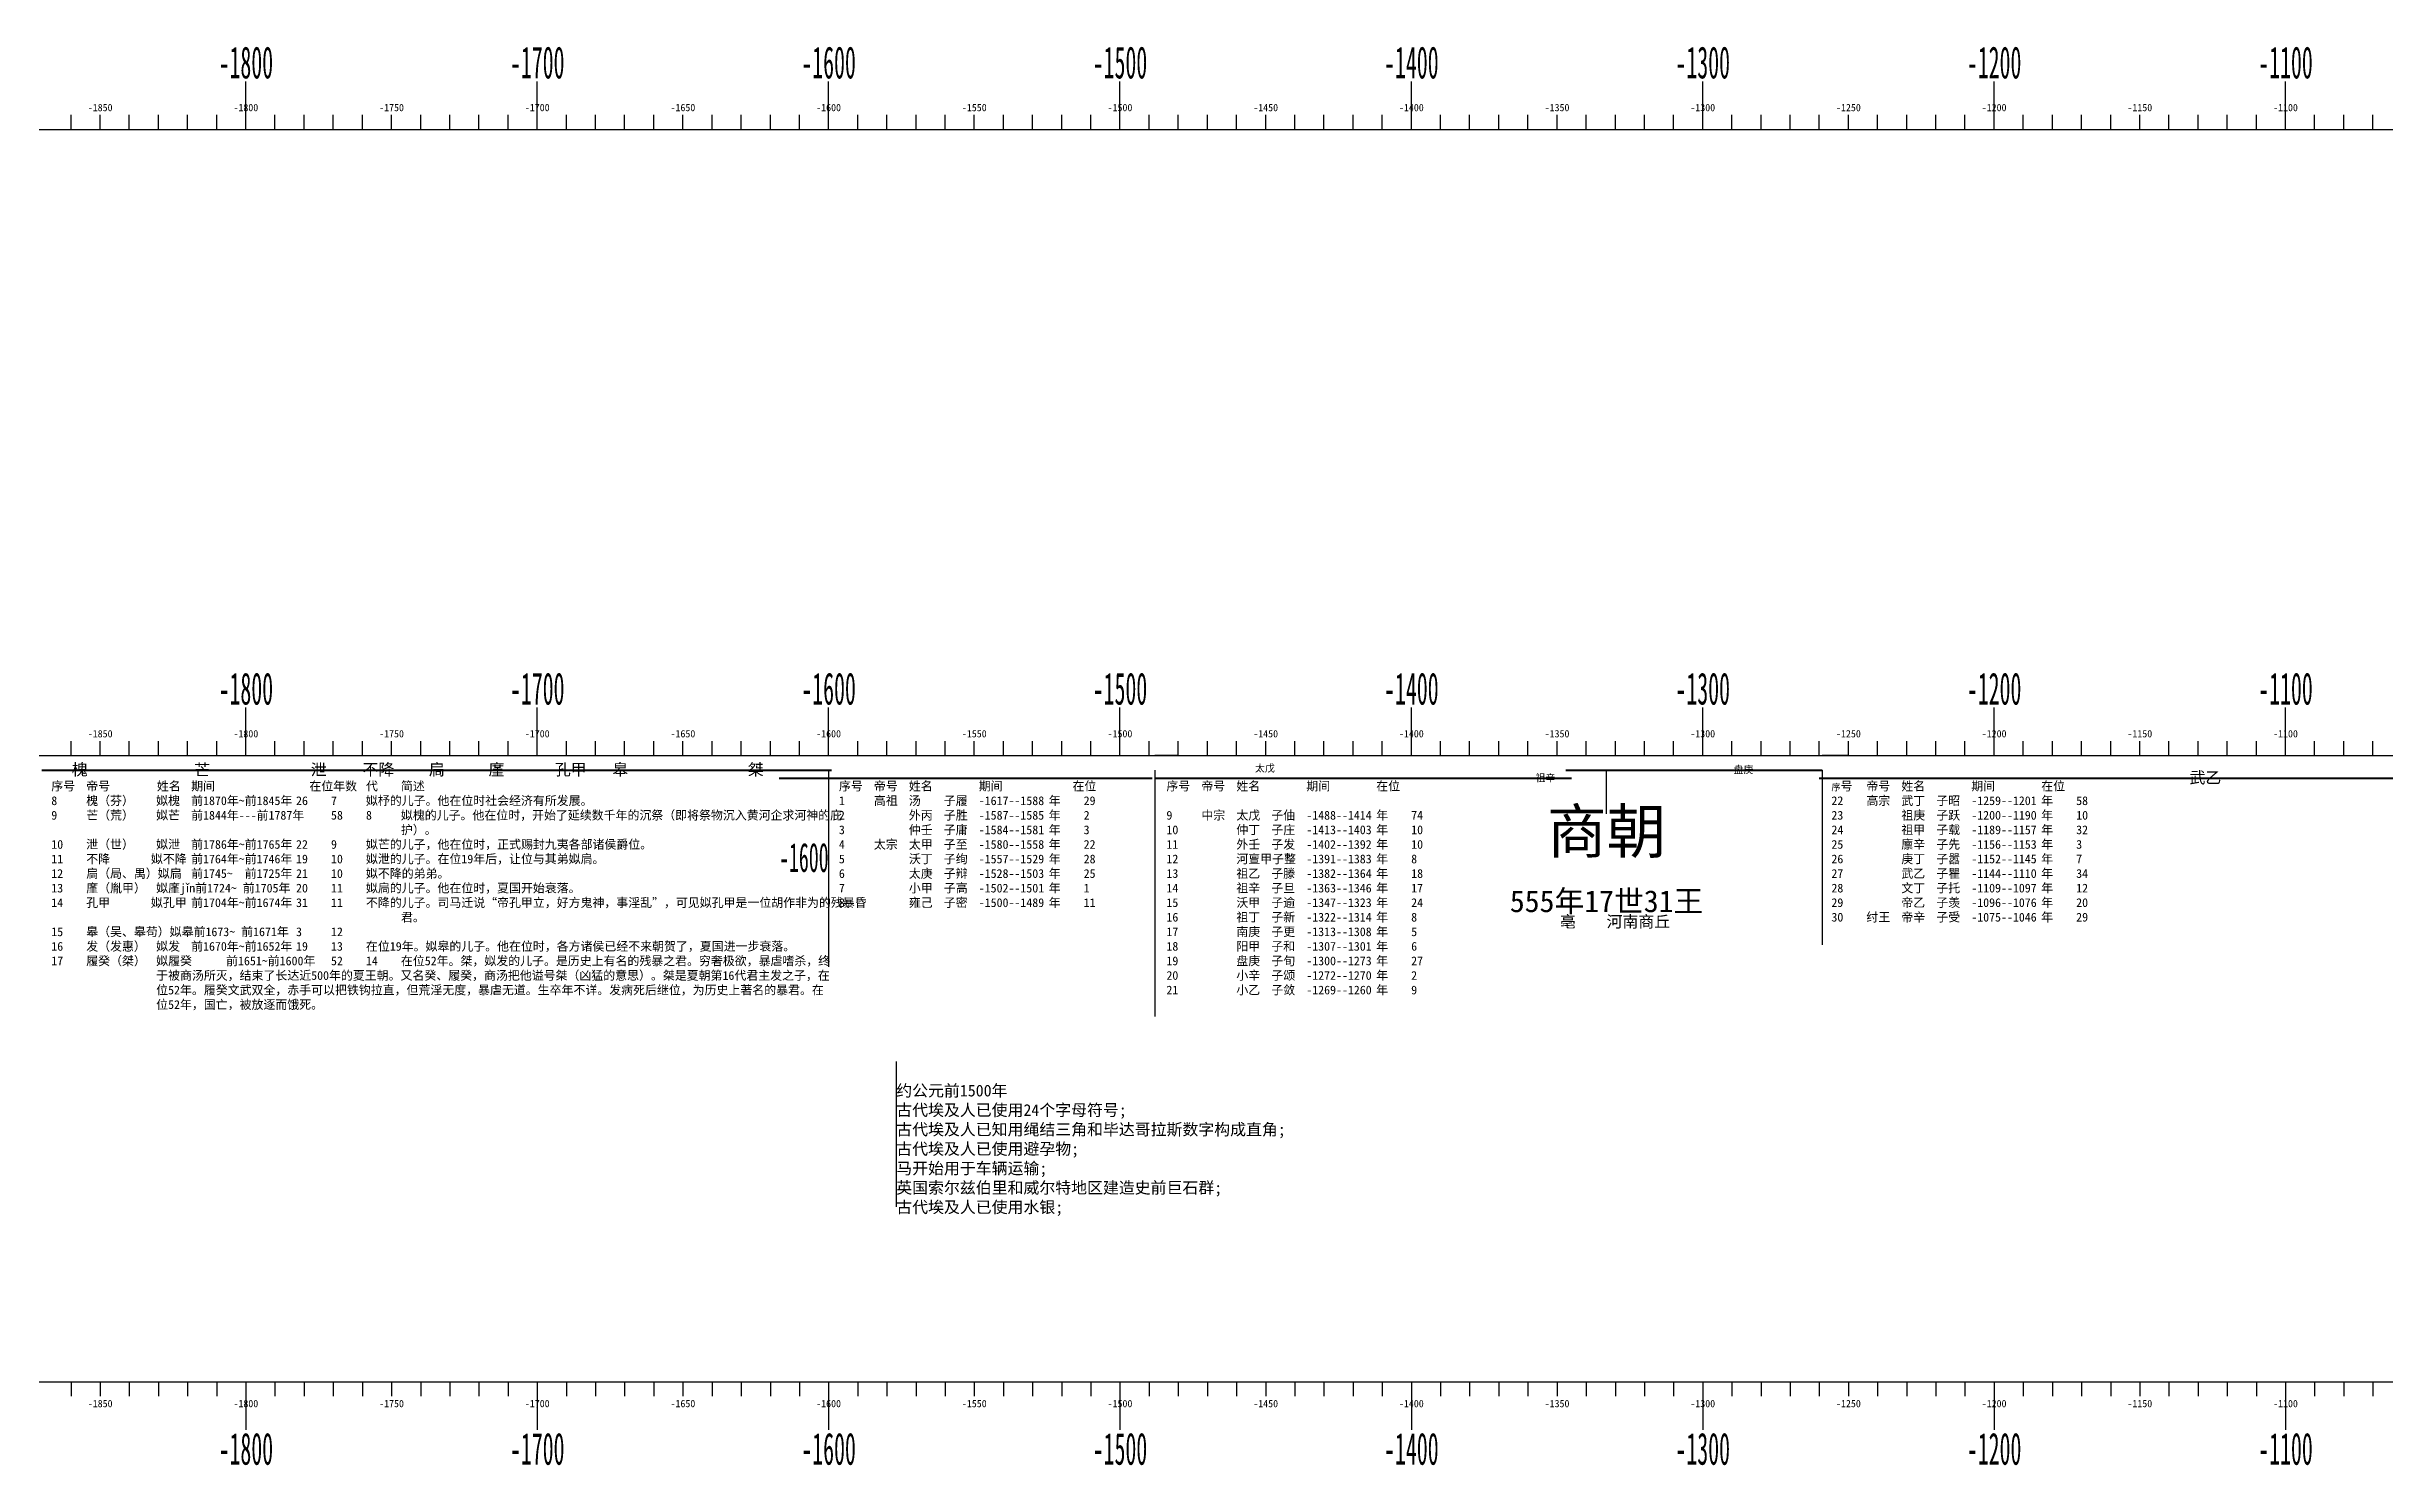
# Model space of a CAD drawing. Header units: millimetres. Extents: x 832 to 7246, y 34 to 740.
# Drawn here: x 3170 to 3973, y 253 to 740 of the extents above; entities that cross this region are included whole.
import ezdxf
from ezdxf.enums import TextEntityAlignment as Align

# ---------------------------------------------------------------- set-up
doc = ezdxf.new("R2010")
doc.units = ezdxf.units.MM
doc.header["$LTSCALE"] = 0.3
for name, color, linetype in [('event', 7, 'Continuous'), ('基准', 7, 'Continuous'), ('朝代', 7, 'Continuous')]:
    doc.layers.add(name, color=color, linetype=linetype)
doc.layers.add('粗线', color=5, linetype='Continuous', lineweight=50)
doc.styles.add('a2.5', font='', dxfattribs={"height": 2.5})
doc.styles.get("Standard").update_dxf_attribs({"font": ''})
doc.styles.get('a2.5').set_extended_font_data('SimSun')
doc.styles.get('Standard').set_extended_font_data('SimSun')

# ---------------------------------------------------------------- blocks, each defined once
blk = doc.blocks.new('h1')
blk.add_line((0, 0), (0, 5))
blk.add_attdef('22', text='', height=2.5).set_placement((0, 7.5), align=Align.MIDDLE_CENTER)
blk = doc.blocks.new('h8')
at = {"layer": '朝代', "color": 7}
blk.add_line((0, 0), (0, 16.5), dxfattribs=at)
at = {"layer": '朝代', "color": 1, "width": 0.5}
blk.add_attdef('00', text='', height=11, dxfattribs=at).set_placement((0, 23), align=Align.MIDDLE_CENTER)
blk = doc.blocks.new('dynasty')
at = {"layer": '基准'}
blk.add_line((0, -5), (0, 0), dxfattribs=at)
at = {"layer": '朝代', "color": 1}
for tag, height, p in [('chao', 5, (0, -7)), ('始终', 2.5, (0, -11)), ('时间', 2.5, (0, -15))]:
    blk.add_attdef(tag, text='', height=height, dxfattribs=at).set_placement(p, align=Align.MIDDLE_CENTER)
blk = doc.blocks.new('time')
at = {"layer": '朝代'}
blk.add_line((0, 0), (0, -5), dxfattribs=at)
blk.add_attdef('22', text='', height=2.5, dxfattribs=at).set_placement((0, -7.5), align=Align.MIDDLE_CENTER)

msp = doc.modelspace()

# ---------------------------------------------------------------- linework, layer by layer
for p, q in [((3558.809, 496.294), (3550.809, 496.294)), ((3550.809, 491.294), (3550.809, 406.684)), ((3788.809, 496.294), (3779.809, 496.294)), ((3779.809, 491.294), (3779.809, 431.294)), ((3438.809, 451.294), (3438.809, 441.294))]:
    msp.add_line(p, q)
at = {"layer": 'event'}
msp.add_line((3438.811, 491.294), (3438.811, 423.706), dxfattribs=at)
at = {"layer": '基准'}
for p, q in [((3178.809, 711.294), (3178.809, 716.294)), ((3198.809, 711.294), (3198.809, 716.294)), ((3208.809, 711.294), (3208.809, 716.294)), ((3218.809, 711.294), (3218.809, 716.294)), ((3228.809, 711.294), (3228.809, 716.294)), ((3248.809, 711.294), (3248.809, 716.294)), ((3258.809, 711.294), (3258.809, 716.294)), ((3268.809, 711.294), (3268.809, 716.294)), ((3278.809, 711.294), (3278.809, 716.294)), ((3298.809, 711.294), (3298.809, 716.294)), ((3308.809, 711.294), (3308.809, 716.294)), ((3318.809, 711.294), (3318.809, 716.294)), ((3328.809, 711.294), (3328.809, 716.294)), ((3348.809, 711.294), (3348.809, 716.294)), ((3358.809, 711.294), (3358.809, 716.294)), ((3368.809, 711.294), (3368.809, 716.294)), ((3378.809, 711.294), (3378.809, 716.294)), ((3398.809, 711.294), (3398.809, 716.294)), ((3408.809, 711.294), (3408.809, 716.294)), ((3418.809, 711.294), (3418.809, 716.294)), ((3428.809, 711.294), (3428.809, 716.294)), ((3448.809, 711.294), (3448.809, 716.294)), ((3458.809, 711.294), (3458.809, 716.294)), ((3468.809, 711.294), (3468.809, 716.294)), ((3478.809, 711.294), (3478.809, 716.294)), ((3498.809, 711.294), (3498.809, 716.294)), ((3508.809, 711.294), (3508.809, 716.294)), ((3518.809, 711.294), (3518.809, 716.294)), ((3528.809, 711.294), (3528.809, 716.294)), ((3548.809, 711.294), (3548.809, 716.294)), ((3558.809, 711.294), (3558.809, 716.294)), ((3568.809, 711.294), (3568.809, 716.294)), ((3578.809, 711.294), (3578.809, 716.294)), ((3598.809, 711.294), (3598.809, 716.294)), ((3608.809, 711.294), (3608.809, 716.294)), ((3618.809, 711.294), (3618.809, 716.294)), ((3628.809, 711.294), (3628.809, 716.294)), ((3648.809, 711.294), (3648.809, 716.294)), ((3658.809, 711.294), (3658.809, 716.294)), ((3668.809, 711.294), (3668.809, 716.294)), ((3678.809, 711.294), (3678.809, 716.294)), ((3698.809, 711.294), (3698.809, 716.294)), ((3708.809, 711.294), (3708.809, 716.294)), ((3718.809, 711.294), (3718.809, 716.294)), ((3728.809, 711.294), (3728.809, 716.294)), ((3748.809, 711.294), (3748.809, 716.294)), ((3758.809, 711.294), (3758.809, 716.294)), ((3768.809, 711.294), (3768.809, 716.294)), ((3778.809, 711.294), (3778.809, 716.294)), ((3798.809, 711.294), (3798.809, 716.294)), ((3808.809, 711.294), (3808.809, 716.294)), ((3818.809, 711.294), (3818.809, 716.294)), ((3828.809, 711.294), (3828.809, 716.294)), ((3848.809, 711.294), (3848.809, 716.294)), ((3858.809, 711.294), (3858.809, 716.294)), ((3868.809, 711.294), (3868.809, 716.294)), ((3878.809, 711.294), (3878.809, 716.294)), ((3898.809, 711.294), (3898.809, 716.294)), ((3908.809, 711.294), (3908.809, 716.294)), ((3918.809, 711.294), (3918.809, 716.294)), ((3928.809, 711.294), (3928.809, 716.294)), ((3948.809, 711.294), (3948.809, 716.294)), ((3958.809, 711.294), (3958.809, 716.294)), ((3968.809, 711.294), (3968.809, 716.294)), ((838.809, 711.294), (7238.809, 711.294)), ((3178.809, 496.294), (3178.809, 501.294)), ((3198.809, 496.294), (3198.809, 501.294)), ((3208.809, 496.294), (3208.809, 501.294)), ((3218.809, 496.294), (3218.809, 501.294)), ((3228.809, 496.294), (3228.809, 501.294)), ((3248.809, 496.294), (3248.809, 501.294)), ((3258.809, 496.294), (3258.809, 501.294)), ((3268.809, 496.294), (3268.809, 501.294)), ((3278.809, 496.294), (3278.809, 501.294)), ((3298.809, 496.294), (3298.809, 501.294)), ((3308.809, 496.294), (3308.809, 501.294)), ((3318.809, 496.294), (3318.809, 501.294)), ((3328.809, 496.294), (3328.809, 501.294)), ((3348.809, 496.294), (3348.809, 501.294)), ((3358.809, 496.294), (3358.809, 501.294)), ((3368.809, 496.294), (3368.809, 501.294)), ((3378.809, 496.294), (3378.809, 501.294)), ((3398.809, 496.294), (3398.809, 501.294)), ((3408.809, 496.294), (3408.809, 501.294)), ((3418.809, 496.294), (3418.809, 501.294)), ((3428.809, 496.294), (3428.809, 501.294)), ((3448.809, 496.294), (3448.809, 501.294)), ((3458.809, 496.294), (3458.809, 501.294)), ((3468.809, 496.294), (3468.809, 501.294)), ((3478.809, 496.294), (3478.809, 501.294)), ((3498.809, 496.294), (3498.809, 501.294)), ((3508.809, 496.294), (3508.809, 501.294)), ((3518.809, 496.294), (3518.809, 501.294)), ((3528.809, 496.294), (3528.809, 501.294)), ((3548.809, 496.294), (3548.809, 501.294)), ((3558.809, 496.294), (3558.809, 501.294)), ((3568.809, 496.294), (3568.809, 501.294)), ((3578.809, 496.294), (3578.809, 501.294)), ((3598.809, 496.294), (3598.809, 501.294)), ((3608.809, 496.294), (3608.809, 501.294)), ((3618.809, 496.294), (3618.809, 501.294)), ((3628.809, 496.294), (3628.809, 501.294)), ((3648.809, 496.294), (3648.809, 501.294)), ((3658.809, 496.294), (3658.809, 501.294)), ((3668.809, 496.294), (3668.809, 501.294)), ((3678.809, 496.294), (3678.809, 501.294)), ((3698.809, 496.294), (3698.809, 501.294)), ((3708.809, 496.294), (3708.809, 501.294)), ((3718.809, 496.294), (3718.809, 501.294)), ((3728.809, 496.294), (3728.809, 501.294)), ((3748.809, 496.294), (3748.809, 501.294)), ((3758.809, 496.294), (3758.809, 501.294)), ((3768.809, 496.294), (3768.809, 501.294)), ((3778.809, 496.294), (3778.809, 501.294)), ((3798.809, 496.294), (3798.809, 501.294)), ((3808.809, 496.294), (3808.809, 501.294)), ((3818.809, 496.294), (3818.809, 501.294)), ((3828.809, 496.294), (3828.809, 501.294)), ((3848.809, 496.294), (3848.809, 501.294)), ((3858.809, 496.294), (3858.809, 501.294)), ((3868.809, 496.294), (3868.809, 501.294)), ((3878.809, 496.294), (3878.809, 501.294)), ((3898.809, 496.294), (3898.809, 501.294)), ((3908.809, 496.294), (3908.809, 501.294)), ((3918.809, 496.294), (3918.809, 501.294)), ((3928.809, 496.294), (3928.809, 501.294)), ((3948.809, 496.294), (3948.809, 501.294)), ((3958.809, 496.294), (3958.809, 501.294)), ((3968.809, 496.294), (3968.809, 501.294)), ((838.809, 496.294), (7238.809, 496.294)), ((838.809, 281.294), (7238.809, 281.294)), ((838.809, 281.294), (7238.809, 281.294)), ((838.809, 281.294), (7238.809, 281.294)), ((838.809, 281.294), (7238.809, 281.294)), ((838.809, 281.294), (7238.809, 281.294)), ((3178.809, 281.294), (3178.809, 276.294)), ((3198.809, 281.294), (3198.809, 276.294)), ((3208.809, 281.294), (3208.809, 276.294)), ((3218.809, 281.294), (3218.809, 276.294)), ((3228.809, 281.294), (3228.809, 276.294)), ((3248.809, 281.294), (3248.809, 276.294)), ((3258.809, 281.294), (3258.809, 276.294)), ((3268.809, 281.294), (3268.809, 276.294)), ((3278.809, 281.294), (3278.809, 276.294)), ((3298.809, 281.294), (3298.809, 276.294)), ((3308.809, 281.294), (3308.809, 276.294)), ((3318.809, 281.294), (3318.809, 276.294)), ((3328.809, 281.294), (3328.809, 276.294)), ((3348.809, 281.294), (3348.809, 276.294)), ((3358.809, 281.294), (3358.809, 276.294)), ((3368.809, 281.294), (3368.809, 276.294)), ((3378.809, 281.294), (3378.809, 276.294)), ((3398.809, 281.294), (3398.809, 276.294)), ((3408.809, 281.294), (3408.809, 276.294)), ((3418.809, 281.294), (3418.809, 276.294)), ((3428.809, 281.294), (3428.809, 276.294)), ((3448.809, 281.294), (3448.809, 276.294)), ((3458.809, 281.294), (3458.809, 276.294)), ((3468.809, 281.294), (3468.809, 276.294)), ((3478.809, 281.294), (3478.809, 276.294)), ((3498.809, 281.294), (3498.809, 276.294)), ((3508.809, 281.294), (3508.809, 276.294)), ((3518.809, 281.294), (3518.809, 276.294)), ((3528.809, 281.294), (3528.809, 276.294)), ((3548.809, 281.294), (3548.809, 276.294)), ((3558.809, 281.294), (3558.809, 276.294)), ((3568.809, 281.294), (3568.809, 276.294)), ((3578.809, 281.294), (3578.809, 276.294)), ((3598.809, 281.294), (3598.809, 276.294)), ((3608.809, 281.294), (3608.809, 276.294)), ((3618.809, 281.294), (3618.809, 276.294)), ((3628.809, 281.294), (3628.809, 276.294)), ((3648.809, 281.294), (3648.809, 276.294)), ((3658.809, 281.294), (3658.809, 276.294)), ((3668.809, 281.294), (3668.809, 276.294)), ((3678.809, 281.294), (3678.809, 276.294)), ((3698.809, 281.294), (3698.809, 276.294)), ((3708.809, 281.294), (3708.809, 276.294)), ((3718.809, 281.294), (3718.809, 276.294)), ((3728.809, 281.294), (3728.809, 276.294)), ((3748.809, 281.294), (3748.809, 276.294)), ((3758.809, 281.294), (3758.809, 276.294)), ((3768.809, 281.294), (3768.809, 276.294)), ((3778.809, 281.294), (3778.809, 276.294)), ((3798.809, 281.294), (3798.809, 276.294)), ((3808.809, 281.294), (3808.809, 276.294)), ((3818.809, 281.294), (3818.809, 276.294)), ((3828.809, 281.294), (3828.809, 276.294)), ((3848.809, 281.294), (3848.809, 276.294)), ((3858.809, 281.294), (3858.809, 276.294)), ((3868.809, 281.294), (3868.809, 276.294)), ((3878.809, 281.294), (3878.809, 276.294)), ((3898.809, 281.294), (3898.809, 276.294)), ((3908.809, 281.294), (3908.809, 276.294)), ((3918.809, 281.294), (3918.809, 276.294)), ((3928.809, 281.294), (3928.809, 276.294)), ((3948.809, 281.294), (3948.809, 276.294)), ((3958.809, 281.294), (3958.809, 276.294)), ((3968.809, 281.294), (3968.809, 276.294))]:
    msp.add_line(p, q, dxfattribs=at)
at = {"layer": '朝代'}
msp.add_line((3462.029, 391.294), (3462.03, 341.294), dxfattribs=at)
at = {"layer": '粗线'}
for p, q in [((3168.811, 491.294), (3194.811, 491.294)), ((3252.811, 491.294), (3274.811, 491.294)), ((3293.811, 491.294), (3314.811, 491.294)), ((3334.811, 491.294), (3365.811, 491.294)), ((3368.811, 491.294), (3387.811, 491.294)), ((3387.811, 491.294), (3439.811, 491.294)), ((3691.809, 491.294), (3716.809, 491.294)), ((3725.809, 491.294), (3731.809, 491.294)), ((3738.809, 491.294), (3766.809, 491.294)), ((3769.809, 491.294), (3779.809, 491.294)), ((3451.811, 488.521), (3454.811, 488.521)), ((3458.811, 488.521), (3481.811, 488.521)), ((3510.811, 488.521), (3535.811, 488.521)), ((3550.809, 488.521), (3625.809, 488.521)), ((3636.809, 488.521), (3647.809, 488.521)), ((3656.809, 488.521), (3675.809, 488.521)), ((3837.809, 488.521), (3848.809, 488.521)), ((3881.809, 488.521), (3885.809, 488.521)), ((3893.809, 488.521), (3928.809, 488.521)), ((3941.809, 488.521), (3962.809, 488.521))]:
    msp.add_line(p, q, dxfattribs=at)
at = {"layer": '粗线', "color": 6}
for p, q in [((3194.811, 491.294), (3252.811, 491.294)), ((3274.811, 491.294), (3293.811, 491.294)), ((3314.811, 491.294), (3334.811, 491.294)), ((3365.811, 491.294), (3368.811, 491.294)), ((3716.809, 491.294), (3725.809, 491.294)), ((3731.809, 491.294), (3738.809, 491.294)), ((3766.809, 491.294), (3769.809, 491.294)), ((3421.811, 488.521), (3451.811, 488.521)), ((3454.811, 488.521), (3458.811, 488.521)), ((3481.811, 488.521), (3510.811, 488.521)), ((3535.811, 488.521), (3537.811, 488.521)), ((3625.809, 488.521), (3636.809, 488.521)), ((3647.809, 488.521), (3656.809, 488.521)), ((3675.809, 488.521), (3693.809, 488.521)), ((3778.809, 488.521), (3837.809, 488.521)), ((3848.809, 488.521), (3881.809, 488.521)), ((3885.809, 488.521), (3893.809, 488.521)), ((3928.809, 488.521), (3941.809, 488.521)), ((3962.809, 488.521), (3992.809, 488.521))]:
    msp.add_line(p, q, dxfattribs=at)
at = {"layer": '粗线', "color": 3}
msp.add_line((3537.811, 488.521), (3549.811, 488.521), dxfattribs=at)

# ---------------------------------------------------------------- block references
at = {"layer": '基准'}
for name, p, values in [('h8', (3238.809, 711.294), {'00': '-1800'}), ('h8', (3338.809, 711.294), {'00': '-1700'}), ('h8', (3438.809, 711.294), {'00': '-1600'}), ('h8', (3538.809, 711.294), {'00': '-1500'}), ('h8', (3638.809, 711.294), {'00': '-1400'}), ('h8', (3738.809, 711.294), {'00': '-1300'}), ('h8', (3838.809, 711.294), {'00': '-1200'}), ('h8', (3938.809, 711.294), {'00': '-1100'}), ('h1', (3188.809, 711.294), {'22': '-1850'}), ('h1', (3288.809, 711.294), {'22': '-1750'}), ('h1', (3388.809, 711.294), {'22': '-1650'}), ('h1', (3488.809, 711.294), {'22': '-1550'}), ('h1', (3588.809, 711.294), {'22': '-1450'}), ('h1', (3688.809, 711.294), {'22': '-1350'}), ('h1', (3788.809, 711.294), {'22': '-1250'}), ('h1', (3888.809, 711.294), {'22': '-1150'}), ('h8', (3238.809, 496.294), {'00': '-1800'}), ('h8', (3338.809, 496.294), {'00': '-1700'}), ('h8', (3438.809, 496.294), {'00': '-1600'}), ('h8', (3538.809, 496.294), {'00': '-1500'}), ('h8', (3638.809, 496.294), {'00': '-1400'}), ('h8', (3738.809, 496.294), {'00': '-1300'}), ('h8', (3838.809, 496.294), {'00': '-1200'}), ('h8', (3938.809, 496.294), {'00': '-1100'}), ('h1', (3188.809, 496.294), {'22': '-1850'}), ('h1', (3288.809, 496.294), {'22': '-1750'}), ('h1', (3388.809, 496.294), {'22': '-1650'}), ('h1', (3488.809, 496.294), {'22': '-1550'}), ('h1', (3588.809, 496.294), {'22': '-1450'}), ('h1', (3688.809, 496.294), {'22': '-1350'}), ('h1', (3788.809, 496.294), {'22': '-1250'}), ('h1', (3888.809, 496.294), {'22': '-1150'})]:
    msp.add_blockref(name, p, dxfattribs=at).add_auto_attribs(values)
ref = msp.add_blockref('h1', (3238.809, 711.294), dxfattribs=at)
ref.add_attrib('22', '-1800', dxfattribs={"layer": '0', "color": 1, "height": 2.5}).set_placement((3238.809, 718.794), align=Align.MIDDLE_CENTER)
ref = msp.add_blockref('h1', (3338.809, 711.294), dxfattribs=at)
ref.add_attrib('22', '-1700', dxfattribs={"layer": '0', "color": 1, "height": 2.5}).set_placement((3338.809, 718.794), align=Align.MIDDLE_CENTER)
ref = msp.add_blockref('h1', (3438.809, 711.294), dxfattribs=at)
ref.add_attrib('22', '-1600', dxfattribs={"layer": '0', "color": 1, "height": 2.5}).set_placement((3438.809, 718.794), align=Align.MIDDLE_CENTER)
ref = msp.add_blockref('h1', (3538.809, 711.294), dxfattribs=at)
ref.add_attrib('22', '-1500', dxfattribs={"layer": '0', "color": 1, "height": 2.5}).set_placement((3538.809, 718.794), align=Align.MIDDLE_CENTER)
ref = msp.add_blockref('h1', (3638.809, 711.294), dxfattribs=at)
ref.add_attrib('22', '-1400', dxfattribs={"layer": '0', "color": 1, "height": 2.5}).set_placement((3638.809, 718.794), align=Align.MIDDLE_CENTER)
ref = msp.add_blockref('h1', (3738.809, 711.294), dxfattribs=at)
ref.add_attrib('22', '-1300', dxfattribs={"layer": '0', "color": 1, "height": 2.5}).set_placement((3738.809, 718.794), align=Align.MIDDLE_CENTER)
ref = msp.add_blockref('h1', (3838.809, 711.294), dxfattribs=at)
ref.add_attrib('22', '-1200', dxfattribs={"layer": '0', "color": 1, "height": 2.5}).set_placement((3838.809, 718.794), align=Align.MIDDLE_CENTER)
ref = msp.add_blockref('h1', (3938.809, 711.294), dxfattribs=at)
ref.add_attrib('22', '-1100', dxfattribs={"layer": '0', "color": 1, "height": 2.5}).set_placement((3938.809, 718.794), align=Align.MIDDLE_CENTER)
ref = msp.add_blockref('h1', (3238.809, 496.294), dxfattribs=at)
ref.add_attrib('22', '-1800', dxfattribs={"layer": '0', "color": 1, "height": 2.5}).set_placement((3238.809, 503.794), align=Align.MIDDLE_CENTER)
ref = msp.add_blockref('h1', (3338.809, 496.294), dxfattribs=at)
ref.add_attrib('22', '-1700', dxfattribs={"layer": '0', "color": 1, "height": 2.5}).set_placement((3338.809, 503.794), align=Align.MIDDLE_CENTER)
ref = msp.add_blockref('h1', (3438.809, 496.294), dxfattribs=at)
ref.add_attrib('22', '-1600', dxfattribs={"layer": '0', "color": 1, "height": 2.5}).set_placement((3438.809, 503.794), align=Align.MIDDLE_CENTER)
ref = msp.add_blockref('h1', (3538.809, 496.294), dxfattribs=at)
ref.add_attrib('22', '-1500', dxfattribs={"layer": '0', "color": 1, "height": 2.5}).set_placement((3538.809, 503.794), align=Align.MIDDLE_CENTER)
ref = msp.add_blockref('h1', (3638.809, 496.294), dxfattribs=at)
ref.add_attrib('22', '-1400', dxfattribs={"layer": '0', "color": 1, "height": 2.5}).set_placement((3638.809, 503.794), align=Align.MIDDLE_CENTER)
ref = msp.add_blockref('h1', (3738.809, 496.294), dxfattribs=at)
ref.add_attrib('22', '-1300', dxfattribs={"layer": '0', "color": 1, "height": 2.5}).set_placement((3738.809, 503.794), align=Align.MIDDLE_CENTER)
ref = msp.add_blockref('h1', (3838.809, 496.294), dxfattribs=at)
ref.add_attrib('22', '-1200', dxfattribs={"layer": '0', "color": 1, "height": 2.5}).set_placement((3838.809, 503.794), align=Align.MIDDLE_CENTER)
ref = msp.add_blockref('h1', (3938.809, 496.294), dxfattribs=at)
ref.add_attrib('22', '-1100', dxfattribs={"layer": '0', "color": 1, "height": 2.5}).set_placement((3938.809, 503.794), align=Align.MIDDLE_CENTER)
ref = msp.add_blockref('h1', (3188.809, 281.294), dxfattribs=dict(at, xscale=-1, rotation=180))
ref.add_attrib('22', '-1850', dxfattribs={"layer": '0', "height": 2.5}).set_placement((3188.809, 273.794), align=Align.MIDDLE_CENTER)
ref = msp.add_blockref('h8', (3238.809, 281.294), dxfattribs=dict(at, xscale=-1, rotation=180))
ref.add_attrib('00', '-1800', dxfattribs={"layer": '朝代', "color": 1, "height": 11, "width": 0.5}).set_placement((3238.811, 258.294), align=Align.MIDDLE_CENTER)
ref = msp.add_blockref('h1', (3238.809, 281.294), dxfattribs=dict(at, xscale=-1, rotation=180))
ref.add_attrib('22', '-1800', dxfattribs={"layer": '0', "color": 1, "height": 2.5}).set_placement((3238.809, 273.794), align=Align.MIDDLE_CENTER)
ref = msp.add_blockref('h1', (3288.809, 281.294), dxfattribs=dict(at, xscale=-1, rotation=180))
ref.add_attrib('22', '-1750', dxfattribs={"layer": '0', "height": 2.5}).set_placement((3288.809, 273.794), align=Align.MIDDLE_CENTER)
ref = msp.add_blockref('h8', (3338.809, 281.294), dxfattribs=dict(at, xscale=-1, rotation=180))
ref.add_attrib('00', '-1700', dxfattribs={"layer": '朝代', "color": 1, "height": 11, "width": 0.5}).set_placement((3338.811, 258.294), align=Align.MIDDLE_CENTER)
ref = msp.add_blockref('h1', (3338.809, 281.294), dxfattribs=dict(at, xscale=-1, rotation=180))
ref.add_attrib('22', '-1700', dxfattribs={"layer": '0', "color": 1, "height": 2.5}).set_placement((3338.809, 273.794), align=Align.MIDDLE_CENTER)
ref = msp.add_blockref('h1', (3388.809, 281.294), dxfattribs=dict(at, xscale=-1, rotation=180))
ref.add_attrib('22', '-1650', dxfattribs={"layer": '0', "height": 2.5}).set_placement((3388.809, 273.794), align=Align.MIDDLE_CENTER)
ref = msp.add_blockref('h8', (3438.809, 281.294), dxfattribs=dict(at, xscale=-1, rotation=180))
ref.add_attrib('00', '-1600', dxfattribs={"layer": '朝代', "color": 1, "height": 11, "width": 0.5}).set_placement((3438.811, 258.294), align=Align.MIDDLE_CENTER)
ref = msp.add_blockref('h1', (3438.809, 281.294), dxfattribs=dict(at, xscale=-1, rotation=180))
ref.add_attrib('22', '-1600', dxfattribs={"layer": '0', "color": 1, "height": 2.5}).set_placement((3438.809, 273.794), align=Align.MIDDLE_CENTER)
ref = msp.add_blockref('h1', (3488.809, 281.294), dxfattribs=dict(at, xscale=-1, rotation=180))
ref.add_attrib('22', '-1550', dxfattribs={"layer": '0', "height": 2.5}).set_placement((3488.809, 273.794), align=Align.MIDDLE_CENTER)
ref = msp.add_blockref('h8', (3538.809, 281.294), dxfattribs=dict(at, xscale=-1, rotation=180))
ref.add_attrib('00', '-1500', dxfattribs={"layer": '朝代', "color": 1, "height": 11, "width": 0.5}).set_placement((3538.811, 258.294), align=Align.MIDDLE_CENTER)
ref = msp.add_blockref('h1', (3538.809, 281.294), dxfattribs=dict(at, xscale=-1, rotation=180))
ref.add_attrib('22', '-1500', dxfattribs={"layer": '0', "color": 1, "height": 2.5}).set_placement((3538.809, 273.794), align=Align.MIDDLE_CENTER)
ref = msp.add_blockref('h1', (3588.809, 281.294), dxfattribs=dict(at, xscale=-1, rotation=180))
ref.add_attrib('22', '-1450', dxfattribs={"layer": '0', "height": 2.5}).set_placement((3588.809, 273.794), align=Align.MIDDLE_CENTER)
ref = msp.add_blockref('h8', (3638.809, 281.294), dxfattribs=dict(at, xscale=-1, rotation=180))
ref.add_attrib('00', '-1400', dxfattribs={"layer": '朝代', "color": 1, "height": 11, "width": 0.5}).set_placement((3638.811, 258.294), align=Align.MIDDLE_CENTER)
ref = msp.add_blockref('h1', (3638.809, 281.294), dxfattribs=dict(at, xscale=-1, rotation=180))
ref.add_attrib('22', '-1400', dxfattribs={"layer": '0', "color": 1, "height": 2.5}).set_placement((3638.809, 273.794), align=Align.MIDDLE_CENTER)
ref = msp.add_blockref('h1', (3688.809, 281.294), dxfattribs=dict(at, xscale=-1, rotation=180))
ref.add_attrib('22', '-1350', dxfattribs={"layer": '0', "height": 2.5}).set_placement((3688.809, 273.794), align=Align.MIDDLE_CENTER)
ref = msp.add_blockref('h8', (3738.809, 281.294), dxfattribs=dict(at, xscale=-1, rotation=180))
ref.add_attrib('00', '-1300', dxfattribs={"layer": '朝代', "color": 1, "height": 11, "width": 0.5}).set_placement((3738.811, 258.294), align=Align.MIDDLE_CENTER)
ref = msp.add_blockref('h1', (3738.809, 281.294), dxfattribs=dict(at, xscale=-1, rotation=180))
ref.add_attrib('22', '-1300', dxfattribs={"layer": '0', "color": 1, "height": 2.5}).set_placement((3738.809, 273.794), align=Align.MIDDLE_CENTER)
ref = msp.add_blockref('h1', (3788.809, 281.294), dxfattribs=dict(at, xscale=-1, rotation=180))
ref.add_attrib('22', '-1250', dxfattribs={"layer": '0', "height": 2.5}).set_placement((3788.809, 273.794), align=Align.MIDDLE_CENTER)
ref = msp.add_blockref('h8', (3838.809, 281.294), dxfattribs=dict(at, xscale=-1, rotation=180))
ref.add_attrib('00', '-1200', dxfattribs={"layer": '朝代', "color": 1, "height": 11, "width": 0.5}).set_placement((3838.811, 258.294), align=Align.MIDDLE_CENTER)
ref = msp.add_blockref('h1', (3838.809, 281.294), dxfattribs=dict(at, xscale=-1, rotation=180))
ref.add_attrib('22', '-1200', dxfattribs={"layer": '0', "color": 1, "height": 2.5}).set_placement((3838.809, 273.794), align=Align.MIDDLE_CENTER)
ref = msp.add_blockref('h1', (3888.809, 281.294), dxfattribs=dict(at, xscale=-1, rotation=180))
ref.add_attrib('22', '-1150', dxfattribs={"layer": '0', "height": 2.5}).set_placement((3888.809, 273.794), align=Align.MIDDLE_CENTER)
ref = msp.add_blockref('h8', (3938.809, 281.294), dxfattribs=dict(at, xscale=-1, rotation=180))
ref.add_attrib('00', '-1100', dxfattribs={"layer": '朝代', "color": 1, "height": 11, "width": 0.5}).set_placement((3938.811, 258.294), align=Align.MIDDLE_CENTER)
ref = msp.add_blockref('h1', (3938.809, 281.294), dxfattribs=dict(at, xscale=-1, rotation=180))
ref.add_attrib('22', '-1100', dxfattribs={"layer": '0', "color": 1, "height": 2.5}).set_placement((3938.809, 273.794), align=Align.MIDDLE_CENTER)
at = {"layer": '朝代'}
ref = msp.add_blockref('time', (3438.809, 491.294), dxfattribs=dict(at, xscale=3.995999999999185, yscale=3.996000000000095, zscale=3.996))
ref.add_attrib('22', '-1600', dxfattribs={"height": 9.99, "width": 0.5}).set_placement((3438.809, 461.324), align=Align.MIDDLE_RIGHT)
at = {"layer": '朝代', "xscale": 3, "yscale": 3, "zscale": 3}
msp.add_blockref('dynasty', (3705.809, 491.294), dxfattribs=at).add_auto_attribs({'chao': '商朝', '时间': '555年17世31王'})

# ---------------------------------------------------------------- texts
at = {"char_height": 2.5, "style": 'a2.5'}
for s, insert, width, attachment_point in [('{\\H0.9998x;太戊}', (3585.137, 493.217), 16.03737, 1), ('祖辛', (3684.809, 488.521), 18, 5), ('{\\H0.9998x;盘庚}', (3752.809, 491.294), 22.32203, 5)]:
    msp.add_mtext(s, dxfattribs=dict(at, insert=insert, width=width, attachment_point=attachment_point))
for s, insert, char_height, width, attachment_point in [('武乙', (3911.309, 488.521), 4, 24.6199, 5), ('\\pi-108,l108;序号^I帝号^I      姓名^I期间^I              在位年数^I代^I简述\\P8^I槐（芬）^I姒槐^I前1870年~前1845年^I26^I7^I姒杼的儿子。他在位时社会经济有所发展。\\P\\pi-120,l120;9^I芒（荒）^I姒芒^I前1844年---前1787年^I58^I8^I姒槐的儿子。他在位时，开始了延续数千年的沉祭（即将祭物沉入黄河企求河神的庇护）。\\P\\pi-108,l108;10^I泄（世）^I姒泄^I前1786年~前1765年^I22^I9^I姒芒的儿子，他在位时，正式赐封九夷各部诸侯爵位。\\P11^I不降^I     姒不降^I前1764年~前1746年^I19^I10^I姒泄的儿子。在位19年后，让位与其弟姒扃。\\P12^I扃（局、禺）姒扃^I前1745~  前1725年^I21^I10^I姒不降的弟弟。\\P13^I廑（胤甲）^I姒廑jǐn前1724~ 前1705年^I20^I11^I姒扃的儿子。他在位时，夏国开始衰落。\\P\\pi-120,l120;14^I孔甲^I     姒孔甲^I前1704年~前1674年^I31^I11^I不降的儿子。司马迁说“帝孔甲立，好方鬼神，事淫乱”，可见姒孔甲是一位胡作非为的残暴昏君。\\P\\pi-108,l108;15^I皋（吴、皋苟）姒皋前1673~ 前1671年^I3^I12^I\\P\\pi-120,l120;16^I发（发惠）^I姒发^I前1670年~前1652年^I19^I13^I在位19年。姒皋的儿子。他在位时，各方诸侯已经不来朝贺了，夏国进一步衰落。\\P\\pi-36,l36;17^I履癸（桀）^I姒履癸^I前1651~前1600年^I52^I14^I在位52年。桀，姒发的儿子。是历史上有名的残暴之君。穷奢极欲，暴虐嗜杀，终于被商汤所灭，结束了长达近500年的夏王朝。又名癸、履癸，商汤把他谥号桀（凶猛的意思）。桀是夏朝第16代君主发之子，在位52年。履癸文武双全，赤手可以把铁钩拉直，但荒淫无度，暴虐无道。生卒年不详。发病死后继位，为历史上著名的暴君。在位52年，国亡，被放逐而饿死。', (3172.031, 487.294), 3, 267.05246, 1), ('{\\fSimSun|b0|i0|c134|p2;序号^I帝号^I姓名^I^I期间^I^I    在位\\P1^I高祖^I汤^I子履^I-1617--1588^I年^I29\\P2^I^I外丙^I子胜^I-1587--1585^I年^I2\\P3^I^I仲壬^I子庸^I-1584--1581^I年^I3\\P4^I太宗^I太甲^I子至^I-1580--1558^I年^I22\\P5^I^I沃丁^I子绚^I-1557--1529^I年^I28\\P6^I^I太庚^I子辩^I-1528--1503^I年^I25\\P7^I^I小甲^I子高^I-1502--1501^I年^I1\\P8^I^I雍己^I子密^I-1500--1489^I年^I11}', (3442.34, 487.294), 3, 98.78921, 1), ('序{\\H0.9998x;号^I帝号^I姓名^I^I期间^I^I在位\\P\\P9^I中宗^I太戊^I子伷^I-1488--1414^I年^I74\\P10^I^I仲丁^I子庄^I-1413--1403^I年^I10\\P11^I^I外壬^I子发^I-1402--1392^I年^I10\\P12^I^I河亶甲子整^I-1391--1383^I年^I8\\P13^I^I祖乙^I子滕^I-1382--1364^I年^I18\\P14^I^I祖辛^I子旦^I-1363--1346^I年^I17\\P15^I^I沃甲^I子逾^I-1347--1323^I年^I24\\P16^I^I祖丁^I子新^I-1322--1314^I年^I8\\P17^I^I南庚^I子更^I-1313--1308^I年^I5\\P18^I^I阳甲^I子和^I-1307--1301^I年^I6\\P19^I^I盘庚^I子旬^I-1300--1273^I年^I27\\P20^I^I小辛^I子颂^I-1272--1270^I年^I2\\P21^I^I小乙^I子敛^I-1269--1260^I年^I9}', (3554.743, 487.294), 3, 98.78921, 1), ('{\\H0.75x;序\\H1.333x;号^I帝号^I姓名^I^I期间^I^I在位\\P22^I高宗^I武丁^I子昭^I-1259--1201^I年^I58\\P23^I^I祖庚^I子跃^I-1200--1190^I年^I10\\P24^I^I祖甲^I子载^I-1189--1157^I年^I32\\P25^I^I廪辛^I子先^I-1156--1153^I年^I3\\P26^I^I庚丁^I子嚣^I-1152--1145^I年^I7\\P27^I^I武乙^I子瞿^I-1144--1110^I年^I34\\P28^I^I文丁^I子托^I-1109--1097^I年^I12\\P29^I^I帝乙^I子羡^I-1096--1076^I年^I20\\P30^I纣王^I帝辛^I子受^I-1075--1046^I年^I29}', (3782.968, 487.294), 3, 98.78921, 1)]:
    msp.add_mtext(s, dxfattribs=dict(insert=insert, char_height=char_height, width=width, attachment_point=attachment_point))
at = {"layer": 'event', "char_height": 4}
for s, insert, width, attachment_point in [('槐', (3181.811, 491.294), 11.51376, 5), ('芒', (3223.811, 491.294), 11.51376, 5), ('泄', (3263.811, 491.294), 11.51376, 5), ('不降', (3284.311, 491.294), 11.51376, 5), ('扃', (3304.311, 491.294), 11.51376, 5), ('廑', (3324.811, 491.294), 11.51376, 5), ('孔甲', (3350.311, 491.294), 11.51376, 5), ('皋', (3367.311, 491.294), 11.51376, 5), ('桀', (3413.811, 491.294), 11.51376, 5), ('{\\fSimSun|b0|i0|c134|p2;亳^I河南商丘}', (3689.797, 441.294), 39.66233, 1), ('{\\fSimSun|b0|i0|c134|p2;约公元前\\fSimSun|b0|i0|c0|p2;1500\\fSimSun|b0|i0|c134|p2;年\\fSimSun|b0|i0|c0|p2;\\P\\fSimSun|b0|i0|c134|p2;古代埃及人已使用\\fSimSun|b0|i0|c0|p2;24\\fSimSun|b0|i0|c134|p2;个字母符号\\fSimSun|b0|i0|c0|p2;;\\P\\fSimSun|b0|i0|c134|p2;古代埃及人已知用绳结三角和毕达哥拉斯数字构成直角\\fSimSun|b0|i0|c0|p2;;\\P\\fSimSun|b0|i0|c134|p2;古代埃及人已使用避孕物\\fSimSun|b0|i0|c0|p2;;\\P\\fSimSun|b0|i0|c134|p2;马开始用于车辆运输\\fSimSun|b0|i0|c0|p2;;\\P\\fSimSun|b0|i0|c134|p2;英国索尔兹伯里和威尔特地区建造史前巨石群\\fSimSun|b0|i0|c0|p2;;\\P\\fSimSun|b0|i0|c134|p2;古代埃及人已使用水银\\fSimSun|b0|i0|c0|p2;;}', (3462.03, 383.259), 141.58817, 1)]:
    msp.add_mtext(s, dxfattribs=dict(at, insert=insert, width=width, attachment_point=attachment_point))

doc.saveas('drawing.dxf')
